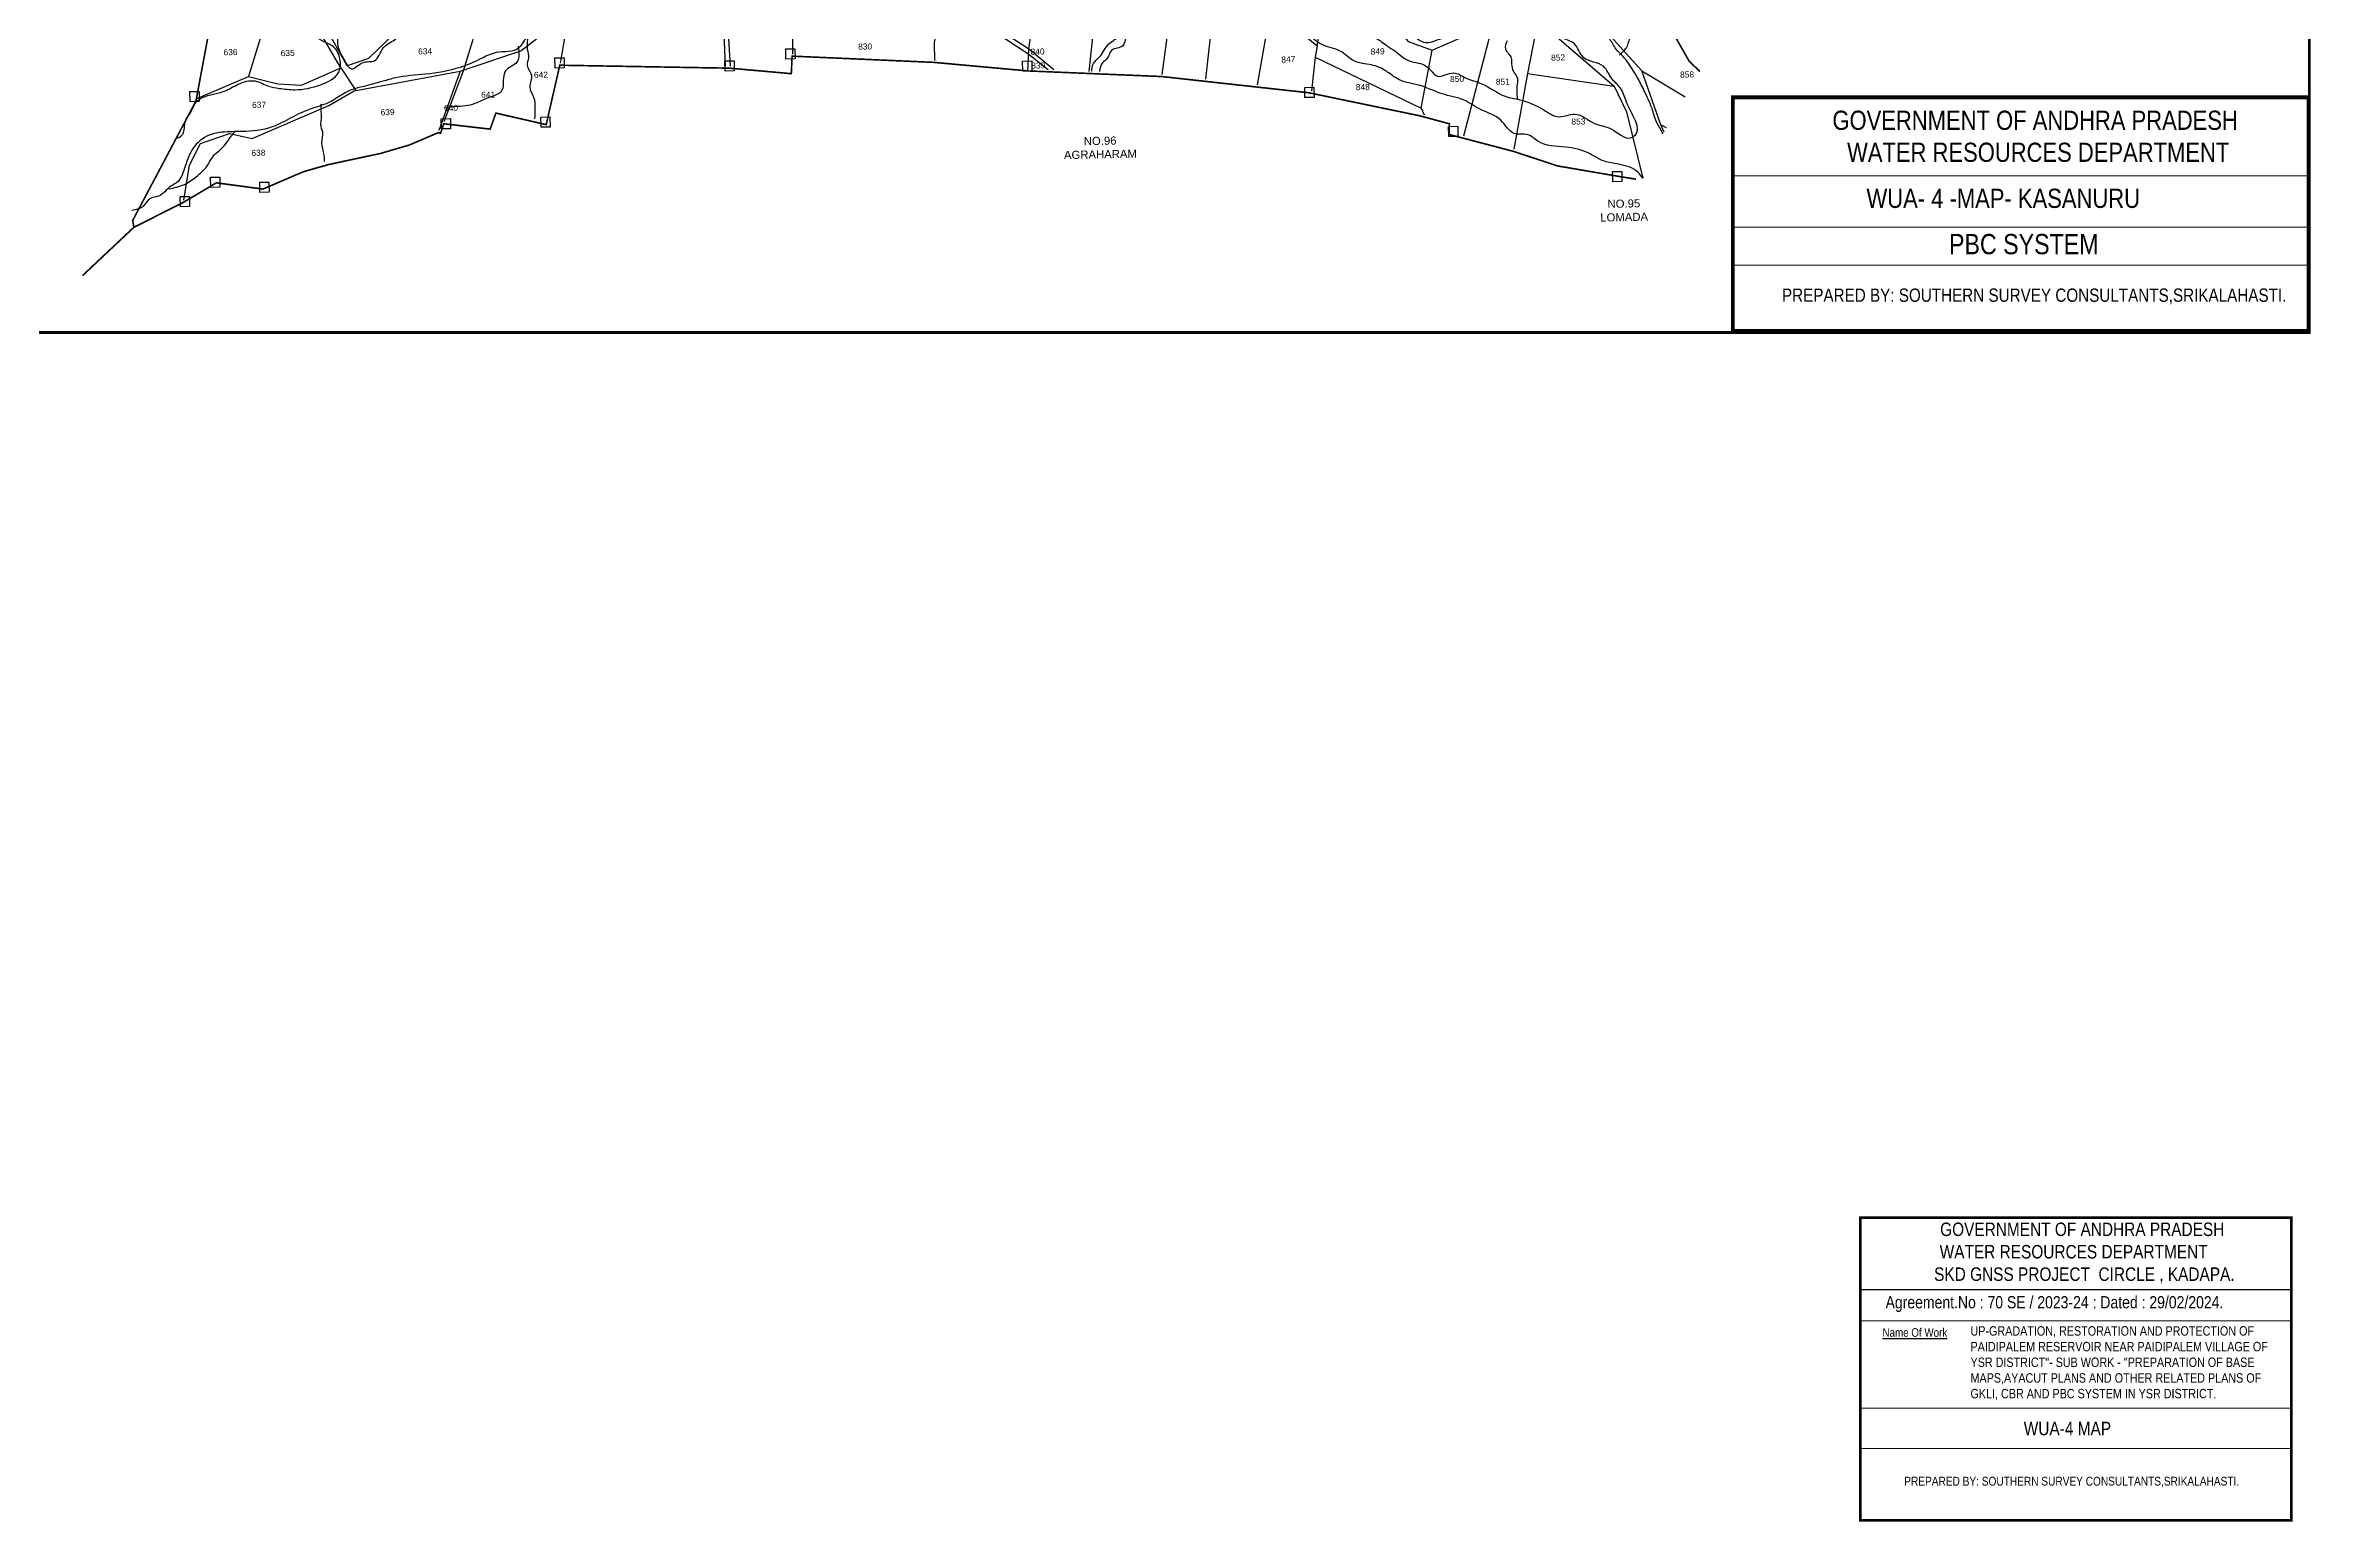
# Model space of a CAD drawing. Header units: inches. Extents: x 189567 to 214261, y 1613610 to 1624610.
# Drawn here: x 192993 to 198637, y 1613610 to 1617288 of the extents above; entities that cross this region are included whole.
import ezdxf
from ezdxf.enums import TextEntityAlignment as Align

# ---------------------------------------------------------------- set-up
doc = ezdxf.new("R2010")
doc.units = ezdxf.units.IN
doc.header["$LTSCALE"] = 15
doc.header["$MEASUREMENT"] = 0
for name, color, linetype in [('FRAME 025', 7, 'Continuous'), ('PAPER SIZE', 5, 'Continuous'), ('PLOT', 7, 'Continuous'), ('PLOT NOS', 7, 'Continuous'), ('STREAM', 4, 'Continuous'), ('text2', 7, 'Continuous'), ('TITLEBLOCK', 7, 'Continuous'), ('VILLAGE BOUNADRY STONES', 1, 'Continuous'), ('VILLAGE BOUNDRY', 5, 'Continuous')]:
    doc.layers.add(name, color=color, linetype=linetype)
doc.styles.add('ARIALN', font='ARIALN.TTF')
doc.styles.get("Standard").update_dxf_attribs({"font": 'arial.ttf'})

msp = doc.modelspace()

# ---------------------------------------------------------------- linework, layer by layer
at = {"layer": 'FRAME 025', "lineweight": -3}
for points, elevation in [([(197196.5, 1616963.3), (198631.7, 1616962.5)], 11.3), ([(197197.5, 1616835.5), (198634.2, 1616834.8)], 11.3), ([(197194.3, 1616740.6), (198631.7, 1616739.9)], 11.3), ([(197516.3, 1614110), (198586, 1614110.7)], 3.9), ([(197515.6, 1613893), (198585.9, 1613892.5)], 3.9), ([(197516.1, 1613792.6), (198586.5, 1613792.1)], 3.9)]:
    msp.add_lwpolyline(points, dxfattribs=dict(at, elevation=elevation))
msp.add_lwpolyline([(197515.7, 1614188), (198590.5, 1614188)], dxfattribs=at)
at = {"layer": 'PAPER SIZE', "color": 5, "const_width": 9.64, "elevation": 4.8}
msp.add_lwpolyline([(197197.2, 1617158.3), (198631.7, 1617158.3), (198631.7, 1616576.1), (197197.2, 1616576.1)], close=True, dxfattribs=at)
at = {"layer": 'PAPER SIZE', "color": 5, "const_width": 6.4}
msp.add_lwpolyline([(197515.2, 1614367.4), (198588.8, 1614367.4), (198588.8, 1613613), (197515.2, 1613613)], close=True, dxfattribs=at)
at = {"layer": 'PLOT'}
for points in [[(194026.9, 1617223.6), (194178, 1617274.1), (194260.8, 1617338.2), (194296.8, 1617363.3), (194391.1, 1617402.4), (194585.5, 1617439), (194678.8, 1617456.6), (194609.5, 1617573.3), (194552.4, 1617680.1), (194500.1, 1617753.4), (194488.9, 1617928.5), (194467.6, 1617993.4)], [(194478.7, 1617991.5), (194496.2, 1617956), (194491.7, 1617936.9), (194508.4, 1617753.3), (194621, 1617574.4), (194686, 1617453.6), (194698.8, 1617235.9)], [(193615.5, 1617782), (193547.4, 1617367.3), (193499.2, 1617210.1)], [(195506, 1617226.4), (195442.5, 1617278.7), (195230.4, 1617414.9), (195132.8, 1617482), (195032.8, 1617558.5), (195019.6, 1617558), (195027.4, 1617659.4)], [(195511.4, 1617483.6), (195616.4, 1617439.8), (195817.3, 1617527.8), (195876.7, 1617553.8), (195979.3, 1617606.6), (196105.8, 1617593.2), (196201.9, 1617521.8), (196388.3, 1617297.1), (196448, 1617275.8), (196599.2, 1617341), (196711.2, 1617349.1), (196901.9, 1617185.8), (196932.7, 1617122.3), (196973, 1616956.7)], [(194859, 1617458.9), (194860.7, 1617572.7), (195019.6, 1617558), (195130.7, 1617472.5), (195225.8, 1617409.6), (195441.1, 1617267), (195491.6, 1617227)], [(195817.3, 1617527.8), (195774.9, 1617215.1)], [(195876.7, 1617553.8), (195872.4, 1617413.9), (195908.2, 1617427.7), (195883.5, 1617203.2)], [(195134.4, 1617502.1), (195242.2, 1617484.5), (195472.4, 1617474), (195442.5, 1617278.7), (195440.4, 1617222.4)], [(196042.5, 1617358.2), (196092, 1617343.4), (196161.8, 1617286.7), (196201.9, 1617521.8)], [(197025.9, 1617071.4), (197018.3, 1617089.6), (196970.4, 1617223.8), (196884.8, 1617318.6), (196828.2, 1617369.6), (196809.6, 1617386.3), (196779.9, 1617417.4), (196749.7, 1617432.3), (196724.6, 1617465.2), (196663, 1617510.9)], [(193656.1, 1617355.9), (193741, 1617355.2), (193793, 1617361.1), (193812.5, 1617463.5), (193897.3, 1617452.3), (193907.6, 1617355.3), (193871.1, 1617325.8), (193797.9, 1617255.1), (193745.2, 1617236.6), (193678.9, 1617355.7)], [(194094.7, 1617421.9), (194034.1, 1617223), (193986.2, 1617097.4)], [(194687.8, 1617236.1), (194678.8, 1617456.6)], [(194686, 1617453.6), (194702, 1617458.3), (194859, 1617458.9), (194854.1, 1617311.4), (194854.2, 1617266)], [(195616.4, 1617439.8), (195592.8, 1617222.8)], [(195964.4, 1617435.9), (196042.5, 1617358.2), (196012.2, 1617189)], [(193729.2, 1617231.3), (193695.4, 1617289.3), (193656.1, 1617355.9), (193616.8, 1617357.9), (193547.4, 1617367.3), (193411.6, 1617385.6)], [(194296.8, 1617363.3), (194275.4, 1617243.3)], [(195209, 1617250.2), (195208.2, 1617294.1), (195225.8, 1617409.6)], [(196599.2, 1617341), (196526, 1617061.6)], [(196711.2, 1617349.1), (196685.4, 1617217.4), (196652, 1617028.6)], [(196161.8, 1617286.7), (196156.8, 1617257.9), (196147.6, 1617174.1)], [(196156.8, 1617257.9), (196420.8, 1617130.7), (196448, 1617275.8)], [(193337.9, 1616901.9), (193352.4, 1616988.7), (193379.7, 1617042.9), (193451.5, 1617068.2), (193508.5, 1617055.2), (193699.1, 1617137.7), (193762, 1617174.1), (194026.9, 1617223.6), (193973.3, 1617075.5)], [(193368.8, 1617154), (193499.2, 1617210.1), (193572.2, 1617191.9), (193631.4, 1617188.1), (193729.2, 1617231.3), (193766.3, 1617174.9)], [(196685.4, 1617217.4), (196901.9, 1617185.8)], [(196970.4, 1617223.8), (197078.3, 1617159.6)], [(196420.8, 1617130.7), (196428.3, 1617114.5)], [(197032, 1617081.7), (197018.3, 1617089.6)]]:
    msp.add_lwpolyline(points, dxfattribs=at)
at = {"layer": 'STREAM'}
msp.add_open_spline([(197023.4, 1617067.2), (197018.7, 1617077.4), (197005.1, 1617096.6), (196997.3, 1617129.1), (196983.3, 1617161.2), (196967.9, 1617192.9), (196948.2, 1617227.3), (196928.7, 1617256.3), (196903.8, 1617278.4), (196890.4, 1617310.7), (196848.6, 1617325.9), (196831.1, 1617372.5), (196788.1, 1617384.1), (196754.4, 1617404.3), (196745.1, 1617448.6), (196698.3, 1617463.9), (196660.4, 1617504.8), (196615.2, 1617529.3), (196578.8, 1617555), (196543.5, 1617570), (196537.3, 1617600.6), (196526.3, 1617627.7), (196539.2, 1617653.9), (196522.4, 1617680.8), (196526.1, 1617714.5), (196493.1, 1617736.4), (196507.3, 1617776), (196468.6, 1617794.3), (196485.8, 1617839), (196451.8, 1617868.9), (196459, 1617910.3), (196426.3, 1617936.2), (196405.7, 1617965.7), (196389.3, 1617999.3), (196355.2, 1618008.6), (196352.9, 1618048), (196315.7, 1618059.7), (196310.3, 1618097.7), (196306.4, 1618136.7), (196284.9, 1618166.8), (196269.5, 1618215.6), (196316.4, 1618212.1), (196335.2, 1618245.7), (196375.1, 1618242.5), (196392.5, 1618278.2), (196426.1, 1618267.7), (196455.5, 1618278.7), (196484.3, 1618274.1), (196513.2, 1618268.8), (196530.1, 1618274.4), (196539, 1618277.4)], degree=3, knots=[388.132036, 388.132036, 388.132036, 388.132036, 421.831277, 456.581299, 487.629957, 526.748647, 562.444281, 606.543844, 630.687617, 661.503509, 706.55043, 752.644268, 796.006158, 833.484653, 863.898229, 920.521952, 964.011182, 1031.560962, 1071.728323, 1099.927183, 1139.647009, 1157.270733, 1186.017103, 1216.536805, 1245.231286, 1279.986281, 1315.582847, 1343.059721, 1382.256197, 1427.922723, 1461.016817, 1493.564119, 1542.590293, 1572.115639, 1600.623568, 1635.676375, 1669.805442, 1699.296414, 1742.003114, 1784.825618, 1820.491279, 1851.174511, 1888.824926, 1923.55617, 1953.398278, 1986.315562, 2011.790608, 2046.68045, 2071.267842, 2098.905481, 2098.905481, 2098.905481, 2098.905481], dxfattribs=at)
for points in [[(193316, 1617053.8), (193335.3, 1617066.3), (193341.9, 1617098.8), (193356.5, 1617122.4), (193366.3, 1617143), (193438.9, 1617173.6), (193473.3, 1617190.5), (193515.7, 1617198.9), (193548.8, 1617185.9), (193575.7, 1617180.4), (193614.9, 1617177), (193679.2, 1617189.6), (193723.8, 1617220.2), (193727, 1617253.4), (193710.5, 1617284), (193684.3, 1617297.8), (193643.6, 1617351.2), (193647.1, 1617386.3), (193625.2, 1617409.2), (193583.2, 1617414.8), (193543.8, 1617422.4), (193501.3, 1617418.9), (193480.1, 1617424.9), (193419.8, 1617439.9), (193362.5, 1617463), (193298, 1617479.8), (193256.8, 1617506.5), (193230.6, 1617533.5), (193248.8, 1617569.5), (193259, 1617622.5), (193273.6, 1617669.5), (193287.3, 1617722.1), (193298.1, 1617748.7), (193352.8, 1617785.4), (193373.6, 1617804.7), (193390.9, 1617845.3), (193395.7, 1617871), (193405.6, 1617906.3)], [(195600.2, 1617223.2), (195602.9, 1617239.2), (195620.3, 1617259.7), (195642.2, 1617290.4), (195672.7, 1617312.3), (195701.7, 1617346.6), (195718.2, 1617379.5), (195670, 1617413.2), (195642.3, 1617433.4), (195627.3, 1617440.2), (195611.5, 1617460.6), (195561.5, 1617472.1), (195508.4, 1617488.9), (195483.5, 1617488.4), (195445.9, 1617521.6), (195415.3, 1617539.4), (195382.5, 1617550.6), (195346.7, 1617562.4), (195308.3, 1617583), (195263, 1617594.6), (195236.8, 1617600), (195206.5, 1617603), (195180.6, 1617594.2), (195151.8, 1617610.8), (195139.3, 1617613.5), (195089.7, 1617602.5), (195077.3, 1617599.3), (195047.5, 1617572.6), (195004.9, 1617568.3), (194982.9, 1617572), (194916.7, 1617580.3), (194879.9, 1617579.6), (194861.4, 1617589.9), (194809.2, 1617587.2), (194777.1, 1617590.7), (194708.1, 1617588.2), (194663.1, 1617587.3), (194619.8, 1617585.3), (194586.8, 1617575.2), (194546.7, 1617563.7), (194501.9, 1617546.9), (194469.5, 1617535.6), (194429.3, 1617498.7), (194412.2, 1617464), (194376.7, 1617421.6), (194359.8, 1617407.6), (194319.3, 1617386.7), (194268.6, 1617369.1), (194237.3, 1617332.4), (194193.8, 1617310.2), (194173, 1617281.3), (194116.1, 1617269.4), (194079, 1617254.5), (194026.1, 1617232.7), (193939.8, 1617215.7), (193865.2, 1617206.5), (193834, 1617198), (193786.4, 1617185.3), (193755, 1617176.5), (193697.6, 1617144.4), (193654.5, 1617129.5), (193606.3, 1617107.5), (193558.1, 1617084.3), (193483.4, 1617072.9), (193445.8, 1617072), (193394.9, 1617061), (193357.3, 1617025), (193343.5, 1616992.2), (193335.8, 1616970.1), (193323.6, 1616948.4), (193305.6, 1616936.6), (193274.5, 1616911.7), (193253.5, 1616905.4), (193236.7, 1616886.9), (193208.8, 1616876.4)], [(193401.8, 1617458.3), (193418, 1617457.5), (193454.1, 1617444.7), (193490.3, 1617442), (193515.1, 1617431.9), (193538, 1617432.3), (193575.5, 1617426.3), (193626.8, 1617423.1), (193655.6, 1617398.4), (193696.9, 1617366.8), (193720.6, 1617332.6), (193720.7, 1617292.8), (193738.9, 1617249.1), (193755.5, 1617229), (193783.1, 1617244.3), (193812.8, 1617249.4), (193834.8, 1617281.1), (193863, 1617301.6), (193909.9, 1617345.6), (193937.3, 1617353.3), (193978, 1617372.9), (194007.8, 1617388.9), (194035.3, 1617394.7), (194052.3, 1617408.6), (194109.6, 1617411.2), (194149, 1617420.7), (194196, 1617434.6), (194236.3, 1617476), (194274.1, 1617511.8), (194323.6, 1617544.4), (194342.9, 1617563.6), (194337.7, 1617579.3), (194290.6, 1617575.8), (194246.1, 1617574.2), (194215.2, 1617574.3)], [(195782.3, 1617520.1), (195834.1, 1617544.7), (195858.1, 1617553), (195867.9, 1617570.9), (195899.3, 1617579.4), (195941.5, 1617601.3), (195991.1, 1617626.3), (196027.2, 1617627), (196054, 1617621.9), (196099.9, 1617605.1), (196130, 1617587.6), (196186.3, 1617557.1), (196236.1, 1617512.1), (196252.3, 1617475), (196291.2, 1617434), (196322.7, 1617400), (196350.2, 1617359.5), (196390.8, 1617320.8), (196433.3, 1617294), (196477.1, 1617304.6), (196513.6, 1617308.3), (196536.8, 1617336.6), (196587.9, 1617339.8), (196610.6, 1617355.7), (196648.3, 1617348.9), (196675.9, 1617362.6), (196730.1, 1617345.9), (196747.3, 1617333.1), (196771.7, 1617307.2), (196802.5, 1617291.2), (196825, 1617257.4), (196875.9, 1617234.7), (196894.9, 1617205.7), (196916.8, 1617181.7), (196931.4, 1617149.1), (196951, 1617107.7), (196957, 1617068.3), (196945.2, 1617057.9), (196893.2, 1617079.9), (196853, 1617093), (196803.3, 1617116.5), (196765, 1617109.8), (196726.3, 1617126.7), (196666.3, 1617152.2), (196630.2, 1617160.7), (196572.3, 1617191.6), (196530.6, 1617207), (196501.4, 1617218.8), (196461.6, 1617210.9), (196434.4, 1617235.2), (196390.8, 1617248.9), (196354.9, 1617273.8), (196336.2, 1617286.2), (196307.6, 1617305.9), (196256.5, 1617320.8), (196221.2, 1617352.1), (196175.1, 1617380.5), (196114.3, 1617408.7), (196089.5, 1617427.8), (196056.1, 1617433.7), (196018.6, 1617442.4), (195992.6, 1617443.8), (195951.6, 1617423.4), (195912.1, 1617419.3), (195896.5, 1617408.4), (195861, 1617413.8), (195811.5, 1617444), (195795.6, 1617485.9), (195784.7, 1617506.4), (195782.3, 1617520.1)], [(196973, 1616956.7), (196960.9, 1616971.5), (196912.5, 1616991.4), (196877.3, 1616999), (196837.2, 1617019.5), (196781.2, 1617033.9), (196711.5, 1617049.1), (196686.9, 1617064.7), (196652.4, 1617068.1), (196619.5, 1617101), (196572.2, 1617126.2), (196527.8, 1617150.8), (196472.9, 1617166.9), (196410.8, 1617189.4), (196382.2, 1617195.6), (196358.2, 1617206.3), (196334.2, 1617223.1), (196296.5, 1617238.9), (196253.6, 1617248.8), (196219.3, 1617273), (196173.9, 1617289.3), (196134.2, 1617318.8), (196077.1, 1617359.8), (196033.4, 1617380.3), (195980.6, 1617352.6), (195948.9, 1617334.2), (195904.9, 1617337.5), (195847.7, 1617350), (195779.3, 1617360), (195728.1, 1617327), (195685.8, 1617307.2), (195677.3, 1617286.3), (195649.6, 1617275.1), (195638.8, 1617255.3), (195626.5, 1617243.8), (195619.2, 1617222.4)], [(194196.8, 1617315), (194193.8, 1617278), (194196.4, 1617255.8), (194193.1, 1617238), (194203.9, 1617213.1), (194200, 1617184.2), (194209.4, 1617158.4), (194212.9, 1617130.4), (194211.9, 1617104.5)], [(196915.1, 1617263.8), (196928.1, 1617276), (196939.5, 1617302.3), (196944.6, 1617321.6), (196971.1, 1617329.4), (196999, 1617329.5), (197019.8, 1617320.3), (197056.4, 1617320.6)], [(194170.7, 1617285.7), (194167.8, 1617245.7), (194139.3, 1617223.7), (194133.8, 1617199.9), (194130.6, 1617175.4), (194092.5, 1617155.5), (194062.4, 1617142.3), (194040.3, 1617136.7), (194012.9, 1617134.7), (193988.5, 1617132.7)], [(196634.9, 1617298.9), (196630.6, 1617278.8), (196637.8, 1617267.5), (196645.4, 1617255.8), (196646.2, 1617241.8), (196650.7, 1617222.4), (196659.4, 1617209.3), (196660, 1617190.4), (196659.2, 1617172.1), (196660.1, 1617153.5)], [(193679.5, 1617141.1), (193679.9, 1617116.5), (193680.2, 1617103.6), (193678.6, 1617090.6), (193683.1, 1617072.6), (193681.3, 1617043.9), (193686, 1617018.5), (193687.8, 1616998.2)], [(193300.9, 1616930.2), (193339.3, 1616940.9), (193369, 1616960.4), (193395.2, 1616986.1), (193414.7, 1617015.4), (193430.7, 1617029.4), (193445.2, 1617046), (193460.1, 1617065.9), (193465.5, 1617072.7)]]:
    msp.add_spline(points, degree=3, dxfattribs=at)
at = {"layer": 'text2', "color": 5, "const_width": 7}
msp.add_lwpolyline([(198633.6, 1616572.1), (189570.7, 1616572.1), (189570.7, 1624123.6), (198633.6, 1624123.6)], close=True, dxfattribs=at)
at = {"layer": 'VILLAGE BOUNADRY STONES'}
for points in [[(194262.5, 1617256.2), (194285.3, 1617256.6), (194285.8, 1617231.3), (194263, 1617230.9)], [(194686, 1617248.8), (194708.8, 1617249.3), (194709.3, 1617224), (194686.4, 1617223.6)], [(194837.7, 1617278.8), (194860.6, 1617279.2), (194861.1, 1617254), (194838.2, 1617253.5)], [(195427.6, 1617248.4), (195450.4, 1617248.9), (195450.9, 1617223.6), (195428, 1617223.2)], [(193353.3, 1617172.2), (193376.1, 1617172.6), (193376.6, 1617147.3), (193353.7, 1617146.9)], [(196130.9, 1617182.8), (196153.8, 1617183.3), (196154.3, 1617158), (196131.4, 1617157.6)], [(193979.3, 1617104.7), (194002.1, 1617105.1), (194002.6, 1617079.9), (193979.8, 1617079.4)], [(194227.4, 1617108.7), (194250.3, 1617109.1), (194250.8, 1617083.9), (194227.9, 1617083.4)], [(196489.3, 1617085.4), (196512.1, 1617085.9), (196512.6, 1617060.6), (196489.8, 1617060.2)], [(196897.7, 1616973.1), (196920.6, 1616973.5), (196921.1, 1616948.2), (196898.2, 1616947.8)], [(193329, 1616910.9), (193351.8, 1616911.4), (193352.3, 1616886.1), (193329.4, 1616885.7)], [(193404.6, 1616958.8), (193427.5, 1616959.2), (193428, 1616933.9), (193405.1, 1616933.5)], [(193527, 1616946.4), (193549.9, 1616946.9), (193550.4, 1616921.6), (193527.5, 1616921.2)]]:
    msp.add_lwpolyline(points, close=True, dxfattribs=at)
at = {"layer": 'VILLAGE BOUNDRY', "color": 5, "const_width": 4}
for points in [[(193401.9, 1617329.4), (193368.2, 1617148.8), (193301.7, 1617023.3), (193210.7, 1616851.6), (193213.4, 1616834.1), (193085.6, 1616714), (193213.4, 1616834.1), (193337.3, 1616896.7), (193419.1, 1616945.1), (193535.2, 1616929.5), (193635.9, 1616972.8), (193699.4, 1616990.8), (193828.5, 1617018.4), (193899.4, 1617039.2), (193972.6, 1617070.3), (193977.7, 1617068.6), (193985.6, 1617092.2), (194101.3, 1617078.9), (194115.4, 1617118.8), (194189.4, 1617101.9), (194240.8, 1617090.1), (194274.7, 1617238.1), (194698.1, 1617230.7), (194851.6, 1617217), (194853.5, 1617260.7), (195206.6, 1617245.2), (195440.1, 1617223.9), (195592.2, 1617217.5), (195774.3, 1617209.9), (196011.5, 1617183.7), (196141.2, 1617169.4), (196417.9, 1617111.9), (196491.1, 1617092.2), (196490.2, 1617065.6), (196528.4, 1617055.6), (196651.3, 1617023.3), (196760.2, 1616987.3), (196908.3, 1616961.9), (196956.2, 1616954.1)], [(197115.5, 1617222.3), (197089, 1617247.5), (197042.4, 1617328.8)]]:
    msp.add_lwpolyline(points, dxfattribs=at)

# ---------------------------------------------------------------- texts
at = {"layer": 'PLOT NOS'}
for s, p in [('636', (193454.3, 1617270.6)), ('635', (193596.7, 1617268.4)), ('634', (193939.2, 1617272.7)), ('830', (195035.5, 1617284.7)), ('840', (195465.1, 1617272.1)), ('839', (195466.8, 1617237.4)), ('847', (196089.8, 1617252.4)), ('849', (196312.4, 1617272.5)), ('852', (196761.9, 1617257.2)), ('642', (194227.7, 1617214.3)), ('848', (196275.4, 1617183.7)), ('850', (196510.3, 1617203.9)), ('851', (196624.3, 1617197.1)), ('858', (197083.3, 1617215)), ('637', (193525.4, 1617139.5)), ('640', (194003.6, 1617131.6)), ('641', (194096.2, 1617164.7)), ('639', (193845.7, 1617121.2)), ('853', (196812.5, 1617097.8)), ('638', (193523.8, 1617019.9))]:
    msp.add_text(s, height=15, rotation=1.1012, dxfattribs=at).set_placement(p, align=Align.MIDDLE_CENTER)
at = {"layer": 'text2', "color": 1, "insert": (195517.5, 1617057.8), "char_height": 20.177, "width": 206.696, "attachment_point": 1, "rotation": 1.1012}
msp.add_mtext('\\pxqc;NO.96 AGRAHARAM', dxfattribs=at)
at = {"layer": 'text2', "insert": (196875.6, 1616902.5), "char_height": 20.177, "width": 100.237, "attachment_point": 1, "rotation": 1.1012}
msp.add_mtext('\\pxqc;NO.95 LOMADA', dxfattribs=at)
at = {"layer": 'TITLEBLOCK', "extrusion": (0.000201441, 0.004807, 0.999988), "style": 'ARIALN'}
msp.add_text('%%UName Of Work', height=21.292, rotation=359.9999, dxfattribs=at).set_placement((197570.3, 1614051.6, 7799.4))
at = {"layer": 'TITLEBLOCK', "extrusion": (0.000201441, 0.004807, 0.999988), "attachment_point": 1, "text_direction": (1, -1e-06, -0.000201), "style": 'ARIALN'}
for s, insert, char_height, width in [('\\pxqc;GOVERNMENT OF ANDHRA PRADESH  WATER RESOURCES DEPARTMENT      ', (197429.6, 1617124.8, -1.6), 47.814, 1057.091), ('WUA- 4 -MAP- KASANURU', (197530.4, 1616930.4, -2.3), 47.814, 1174.546), ('\\pxqc;PBC SYSTEM', (197335, 1616817.7, -2.3), 50.487, 1174.546), ('\\pxql;PREPARED BY: SOUTHERN SURVEY CONSULTANTS,SRIKALAHASTI.', (197319.8, 1616681.8, -0.3), 33.135, 1439.03), ('\\pxqc;GOVERNMENT OF ANDHRA PRADESH  WATER RESOURCES DEPARTMENT      SKD GNSS PROJECT  CIRCLE , KADAPA.', (197683.3, 1614354.9, -5.1), 33.5206, 779.841), ('Agreement.No : 70 SE / 2023-24 : Dated : 29/02/2024.', (197577.9, 1614171.7, -1.7), 30.447, 982.801), ('UP-GRADATION, RESTORATION AND PROTECTION OF PAIDIPALEM RESERVOIR NEAR PAIDIPALEM VILLAGE OF YSR DISTRICT"- SUB WORK - "PREPARATION OF BASE MAPS,AYACUT PLANS AND OTHER RELATED PLANS OF GKLI, CBR AND PBC SYSTEM IN YSR DISTRICT.', (197789.5, 1614096.7, -1.1), 23.421, 756), ('\\pxqc;WUA-4 MAP', (197641.1, 1613858.7, -5.1), 33.521, 779.841), ('\\pxql;PREPARED BY: SOUTHERN SURVEY CONSULTANTS,SRIKALAHASTI.', (197624.4, 1613721.6, -3.8), 22, 955.446)]:
    msp.add_mtext(s, dxfattribs=dict(at, insert=insert, char_height=char_height, width=width))

doc.saveas('drawing.dxf')
